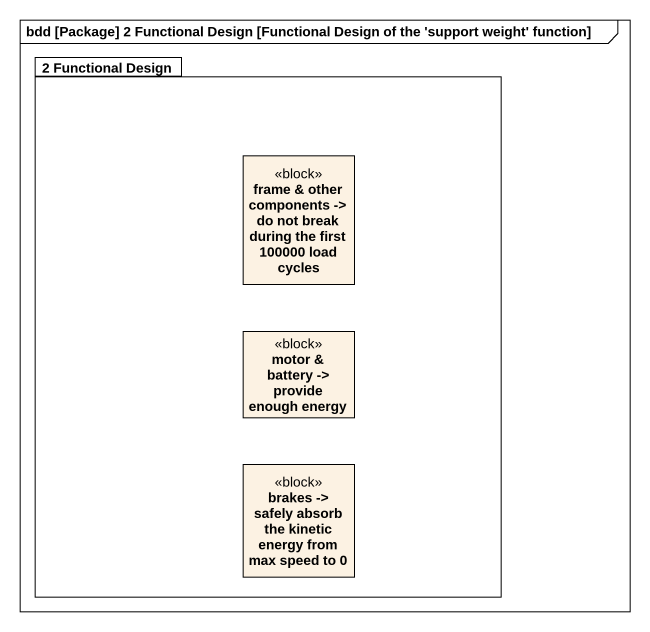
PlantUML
@startuml
mainframe bdd [Package] 2 Functional Design [Functional Design of the 'support weight' function]
hide circle
hide empty members
package "2 Functional Design" as p2_Functional_Design {
  class "frame & other components -> do not break during the first 100000 load cycles" as frame_other_components_do <<block>>
  class "motor & battery -> provide enough energy" as motor_battery_provide <<block>>
  class "brakes -> safely absorb the kinetic energy from max speed to 0" as brakes_safely_absorb_the <<block>>
}
@enduml
